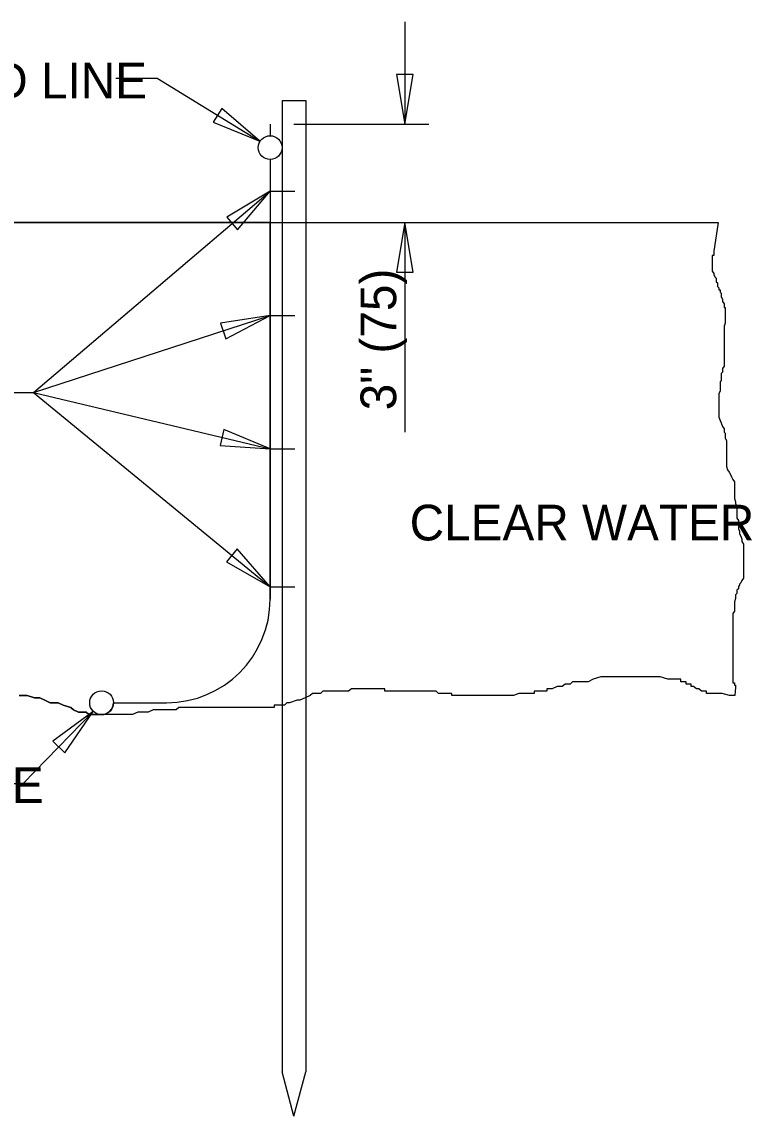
# Model space of a CAD drawing. Extents: x 2 to 16.3, y 0.2 to 10.
# Drawn here: x 3.897 to 5.739, y 7.098 to 9.856 of the extents above; entities that cross this region are included whole.
import ezdxf

# ---------------------------------------------------------------- set-up
doc = ezdxf.new("R2010")
doc.units = 0
for name, color, linetype in [('SD_P_Dimension Lines', 7, 'Continuous'), ('SD_P_Dimension Text', 7, 'Continuous'), ('SD_P_Prop Object Lines', 7, 'Continuous'), ('SD_P_Shading', 7, 'Continuous')]:
    doc.layers.add(name, color=color, linetype=linetype)

msp = doc.modelspace()

# ---------------------------------------------------------------- linework, layer by layer
at = {"layer": 'SD_P_Dimension Lines'}
for p, q in [((4.863, 9.856), (4.863, 9.598)), ((4.134, 9.714), (4.238, 9.714)), ((4.238, 9.714), (4.497, 9.555)), ((4.842, 9.723), (4.863, 9.598)), ((4.884, 9.723), (4.842, 9.723)), ((4.863, 9.598), (4.884, 9.723)), ((4.401, 9.638), (4.379, 9.603)), ((4.497, 9.555), (4.401, 9.638)), ((4.379, 9.603), (4.497, 9.555)), ((4.583, 9.598), (4.923, 9.598)), ((3.926, 8.922), (4.523, 9.429)), ((4.523, 9.429), (4.414, 9.364)), ((4.441, 9.332), (4.523, 9.429)), ((4.414, 9.364), (4.441, 9.332)), ((4.863, 9.35), (4.842, 9.225)), ((4.863, 9.35), (4.863, 8.822)), ((4.884, 9.225), (4.863, 9.35)), ((4.842, 9.225), (4.884, 9.225)), ((3.926, 8.922), (4.523, 9.116)), ((4.523, 9.116), (4.398, 9.097)), ((4.411, 9.057), (4.523, 9.116)), ((4.398, 9.097), (4.411, 9.057)), ((3.731, 8.922), (3.926, 8.922)), ((3.926, 8.922), (4.523, 8.78)), ((3.926, 8.922), (4.523, 8.432)), ((4.406, 8.829), (4.397, 8.788)), ((4.523, 8.78), (4.406, 8.829)), ((4.397, 8.788), (4.523, 8.78)), ((4.44, 8.528), (4.413, 8.495)), ((4.523, 8.432), (4.44, 8.528)), ((4.413, 8.495), (4.523, 8.432)), ((3.9, 7.936), (4.077, 8.118)), ((4.077, 8.118), (3.975, 8.043)), ((4.005, 8.014), (4.077, 8.118)), ((3.975, 8.043), (4.005, 8.014)), ((3.829, 7.936), (3.9, 7.936))]:
    msp.add_line(p, q, dxfattribs=at)
at = {"layer": 'SD_P_Prop Object Lines'}
for p, q in [((4.553, 9.658), (4.613, 9.658)), ((4.553, 9.658), (4.553, 7.21)), ((4.613, 9.658), (4.613, 7.21)), ((4.523, 9.598), (4.523, 9.569)), ((4.523, 9.509), (4.523, 8.401)), ((4.523, 9.429), (4.585, 9.429)), ((2.021, 9.35), (5.653, 9.35)), ((4.523, 9.116), (4.585, 9.116)), ((4.523, 8.78), (4.585, 8.78)), ((4.523, 8.432), (4.585, 8.432)), ((4.128, 8.14), (4.262, 8.14)), ((4.583, 7.098), (4.553, 7.21)), ((4.583, 7.098), (4.613, 7.21))]:
    msp.add_line(p, q, dxfattribs=at)
for points in [[(5.695, 8.158), (5.689, 8.158), (5.682, 8.158), (5.663, 8.163), (5.65, 8.163), (5.637, 8.163), (5.63, 8.163), (5.624, 8.163), (5.624, 8.169), (5.611, 8.169), (5.604, 8.175), (5.598, 8.175), (5.591, 8.181), (5.585, 8.181), (5.585, 8.187), (5.578, 8.187), (5.572, 8.187), (5.572, 8.193), (5.565, 8.193), (5.559, 8.193), (5.559, 8.199), (5.552, 8.199), (5.539, 8.199), (5.526, 8.199), (5.507, 8.205), (5.494, 8.205), (5.481, 8.205), (5.474, 8.205), (5.461, 8.205), (5.455, 8.205), (5.435, 8.205), (5.422, 8.205), (5.403, 8.205), (5.39, 8.205), (5.383, 8.205), (5.377, 8.205), (5.364, 8.205), (5.357, 8.205), (5.338, 8.199), (5.325, 8.193), (5.319, 8.193), (5.312, 8.193), (5.306, 8.193), (5.299, 8.193), (5.293, 8.193), (5.286, 8.193), (5.28, 8.187), (5.267, 8.187), (5.26, 8.181), (5.254, 8.181), (5.247, 8.181), (5.234, 8.175), (5.228, 8.175), (5.221, 8.175), (5.221, 8.169), (5.215, 8.169), (5.208, 8.169), (5.202, 8.169), (5.195, 8.169), (5.189, 8.169), (5.189, 8.163), (5.182, 8.163), (5.176, 8.163), (5.169, 8.163), (5.156, 8.163), (5.15, 8.163), (5.137, 8.158), (5.117, 8.158), (5.098, 8.158), (5.078, 8.158), (5.059, 8.158), (5.046, 8.158), (5.033, 8.158), (5.02, 8.158), (5.013, 8.158), (5.007, 8.158), (5, 8.158), (4.994, 8.158), (4.987, 8.158), (4.981, 8.158), (4.981, 8.163), (4.974, 8.163), (4.968, 8.163), (4.955, 8.163), (4.948, 8.163), (4.942, 8.169), (4.936, 8.169), (4.929, 8.169), (4.916, 8.169), (4.91, 8.169), (4.897, 8.169), (4.877, 8.169), (4.851, 8.169), (4.832, 8.169), (4.825, 8.169), (4.819, 8.169), (4.812, 8.169), (4.812, 8.175), (4.806, 8.175), (4.793, 8.175), (4.786, 8.175)], [(4.786, 8.175), (4.78, 8.175), (4.767, 8.175), (4.754, 8.175), (4.741, 8.175), (4.728, 8.175), (4.721, 8.169), (4.715, 8.169), (4.702, 8.169), (4.695, 8.169), (4.689, 8.169), (4.682, 8.169), (4.676, 8.169), (4.669, 8.169), (4.656, 8.169), (4.65, 8.163), (4.643, 8.163), (4.63, 8.163), (4.624, 8.158), (4.611, 8.152), (4.598, 8.146), (4.591, 8.146), (4.572, 8.14), (4.565, 8.14), (4.559, 8.134), (4.552, 8.134), (4.546, 8.134), (4.539, 8.134), (4.533, 8.134), (4.533, 8.128), (4.52, 8.128), (4.507, 8.128), (4.501, 8.128), (4.488, 8.128), (4.475, 8.128), (4.455, 8.128), (4.436, 8.128), (4.416, 8.128), (4.397, 8.128), (4.384, 8.128), (4.371, 8.128), (4.364, 8.128), (4.351, 8.128), (4.338, 8.128), (4.325, 8.128), (4.306, 8.128), (4.293, 8.128), (4.286, 8.122), (4.273, 8.122), (4.267, 8.122), (4.26, 8.122), (4.241, 8.122), (4.228, 8.122), (4.215, 8.116), (4.202, 8.116), (4.189, 8.116), (4.176, 8.11), (4.169, 8.11), (4.156, 8.11), (4.143, 8.11), (4.118, 8.11), (4.105, 8.11), (4.092, 8.11), (4.079, 8.11), (4.072, 8.11), (4.066, 8.11), (4.059, 8.116), (4.053, 8.116), (4.04, 8.116), (4.027, 8.122), (4.02, 8.128), (4.001, 8.134), (3.988, 8.14), (3.968, 8.14), (3.955, 8.146), (3.942, 8.152), (3.929, 8.152), (3.91, 8.158), (3.897, 8.158), (3.89, 8.158)]]:
    msp.add_lwpolyline(points, dxfattribs=at)
for centre in [(4.523, 9.539), (4.098, 8.14)]:
    msp.add_circle(centre, 0.03, dxfattribs=at)
msp.add_arc((4.262, 8.401), 0.261, 270, 360, dxfattribs=at)
at = {"layer": 'SD_P_Shading'}
for p, q in [((4.523, 9.35), (2.021, 9.35)), ((4.523, 8.401), (4.523, 9.35)), ((4.523, 8.401), (4.523, 9.35)), ((4.523, 9.35), (5.653, 9.35)), ((4.128, 8.14), (4.262, 8.14)), ((4.128, 8.14), (4.262, 8.14))]:
    msp.add_line(p, q, dxfattribs=at)
for points in [[(5.653, 9.35), (5.642, 9.278), (5.642, 9.275), (5.642, 9.272), (5.642, 9.27), (5.642, 9.267), (5.638, 9.267), (5.638, 9.264), (5.638, 9.261), (5.638, 9.258), (5.638, 9.255), (5.638, 9.252), (5.638, 9.249), (5.638, 9.246), (5.638, 9.243), (5.638, 9.24), (5.638, 9.234), (5.638, 9.231), (5.638, 9.228), (5.642, 9.222), (5.642, 9.219), (5.645, 9.213), (5.648, 9.21), (5.648, 9.207), (5.648, 9.204), (5.648, 9.201), (5.651, 9.198), (5.651, 9.192), (5.651, 9.189), (5.655, 9.186), (5.655, 9.183), (5.655, 9.181), (5.658, 9.181), (5.658, 9.175), (5.661, 9.172), (5.661, 9.169), (5.661, 9.163), (5.664, 9.157), (5.664, 9.151), (5.668, 9.145), (5.668, 9.142), (5.668, 9.139), (5.668, 9.136), (5.671, 9.136), (5.671, 9.133), (5.671, 9.13), (5.671, 9.127), (5.671, 9.124), (5.671, 9.118), (5.671, 9.112), (5.671, 9.106), (5.671, 9.097), (5.668, 9.089), (5.668, 9.08), (5.668, 9.074), (5.668, 9.062), (5.668, 9.056), (5.668, 9.05), (5.668, 9.044), (5.668, 9.038), (5.668, 9.032), (5.668, 9.026), (5.668, 9.02), (5.668, 9.017), (5.668, 9.011), (5.668, 9.005), (5.668, 8.997), (5.668, 8.994), (5.668, 8.988), (5.664, 8.982), (5.664, 8.976), (5.664, 8.973), (5.661, 8.97), (5.661, 8.964), (5.661, 8.961), (5.661, 8.958), (5.661, 8.955), (5.661, 8.952), (5.658, 8.949), (5.658, 8.94), (5.658, 8.934), (5.658, 8.928), (5.658, 8.925), (5.655, 8.919), (5.655, 8.916), (5.655, 8.911), (5.655, 8.905), (5.655, 8.902), (5.655, 8.899), (5.655, 8.896), (5.655, 8.893), (5.655, 8.89), (5.655, 8.887), (5.655, 8.878), (5.655, 8.875), (5.655, 8.866), (5.655, 8.86), (5.658, 8.851), (5.661, 8.845), (5.664, 8.836), (5.668, 8.83)], [(5.668, 8.83), (5.668, 8.822), (5.671, 8.819), (5.671, 8.813), (5.671, 8.807), (5.674, 8.801), (5.674, 8.798), (5.674, 8.795), (5.674, 8.792), (5.674, 8.786), (5.674, 8.78), (5.674, 8.771), (5.674, 8.765), (5.674, 8.759), (5.674, 8.753), (5.674, 8.747), (5.674, 8.741), (5.674, 8.735), (5.677, 8.727), (5.681, 8.721), (5.684, 8.715), (5.687, 8.709), (5.69, 8.703), (5.694, 8.697), (5.694, 8.694), (5.694, 8.691), (5.694, 8.688), (5.694, 8.685), (5.694, 8.679), (5.694, 8.673), (5.694, 8.67), (5.694, 8.664), (5.694, 8.655), (5.697, 8.646), (5.697, 8.641), (5.7, 8.635), (5.7, 8.629), (5.7, 8.623), (5.7, 8.62), (5.7, 8.617), (5.7, 8.611), (5.7, 8.608), (5.7, 8.605), (5.704, 8.599), (5.704, 8.593), (5.704, 8.584), (5.704, 8.578), (5.707, 8.572), (5.707, 8.566), (5.71, 8.56), (5.713, 8.552), (5.713, 8.546), (5.717, 8.54), (5.717, 8.534), (5.717, 8.528), (5.717, 8.522), (5.717, 8.516), (5.717, 8.51), (5.717, 8.504), (5.717, 8.498), (5.717, 8.495), (5.717, 8.489), (5.717, 8.486), (5.717, 8.48), (5.717, 8.474), (5.717, 8.468), (5.717, 8.463), (5.717, 8.46), (5.717, 8.454), (5.713, 8.448), (5.71, 8.442), (5.707, 8.439), (5.707, 8.436), (5.704, 8.433), (5.704, 8.427), (5.7, 8.424), (5.7, 8.415), (5.697, 8.412), (5.697, 8.403), (5.694, 8.394), (5.694, 8.388), (5.694, 8.379), (5.694, 8.371), (5.69, 8.365), (5.69, 8.359), (5.69, 8.356), (5.69, 8.35), (5.69, 8.344), (5.69, 8.341), (5.69, 8.338), (5.69, 8.329), (5.69, 8.326), (5.69, 8.323), (5.69, 8.32), (5.69, 8.317), (5.69, 8.311), (5.69, 8.308), (5.69, 8.305), (5.69, 8.302), (5.69, 8.296), (5.69, 8.287)], [(5.69, 8.287), (5.69, 8.285), (5.69, 8.282), (5.69, 8.279), (5.69, 8.273), (5.69, 8.27), (5.69, 8.267), (5.69, 8.264), (5.69, 8.261), (5.69, 8.255), (5.69, 8.249), (5.69, 8.246), (5.69, 8.243), (5.69, 8.24), (5.69, 8.237), (5.69, 8.234), (5.69, 8.228), (5.69, 8.225), (5.69, 8.222), (5.69, 8.219), (5.69, 8.216), (5.69, 8.213), (5.69, 8.21), (5.69, 8.207), (5.69, 8.204), (5.69, 8.201), (5.69, 8.198), (5.69, 8.196), (5.69, 8.193), (5.69, 8.19), (5.694, 8.19), (5.694, 8.187), (5.694, 8.184), (5.697, 8.184), (5.697, 8.181), (5.697, 8.178), (5.695, 8.158), (5.695, 8.158)], [(5.695, 8.158), (5.689, 8.158), (5.682, 8.158), (5.663, 8.163), (5.65, 8.163), (5.637, 8.163), (5.63, 8.163), (5.624, 8.163), (5.624, 8.169), (5.611, 8.169), (5.604, 8.175), (5.598, 8.175), (5.591, 8.181), (5.585, 8.181), (5.585, 8.187), (5.578, 8.187), (5.572, 8.187), (5.572, 8.193), (5.565, 8.193), (5.559, 8.193), (5.559, 8.199), (5.552, 8.199), (5.539, 8.199), (5.526, 8.199), (5.507, 8.205), (5.494, 8.205), (5.481, 8.205), (5.474, 8.205), (5.461, 8.205), (5.455, 8.205), (5.435, 8.205), (5.422, 8.205), (5.403, 8.205), (5.39, 8.205), (5.383, 8.205), (5.377, 8.205), (5.364, 8.205), (5.357, 8.205), (5.338, 8.199), (5.325, 8.193), (5.319, 8.193), (5.312, 8.193), (5.306, 8.193), (5.299, 8.193), (5.293, 8.193), (5.286, 8.193), (5.28, 8.187), (5.267, 8.187), (5.26, 8.181), (5.254, 8.181), (5.247, 8.181), (5.234, 8.175), (5.228, 8.175), (5.221, 8.175), (5.221, 8.169), (5.215, 8.169), (5.208, 8.169), (5.202, 8.169), (5.195, 8.169), (5.189, 8.169), (5.189, 8.163), (5.182, 8.163), (5.176, 8.163), (5.169, 8.163), (5.156, 8.163), (5.15, 8.163), (5.137, 8.158), (5.117, 8.158), (5.098, 8.158), (5.078, 8.158), (5.059, 8.158), (5.046, 8.158), (5.033, 8.158), (5.02, 8.158), (5.013, 8.158), (5.007, 8.158), (5, 8.158), (4.994, 8.158), (4.987, 8.158), (4.981, 8.158), (4.981, 8.163), (4.974, 8.163), (4.968, 8.163), (4.955, 8.163), (4.948, 8.163), (4.942, 8.169), (4.936, 8.169), (4.929, 8.169), (4.916, 8.169), (4.91, 8.169), (4.897, 8.169), (4.877, 8.169), (4.851, 8.169), (4.832, 8.169), (4.825, 8.169), (4.819, 8.169), (4.812, 8.169), (4.812, 8.175), (4.806, 8.175), (4.793, 8.175), (4.786, 8.175)], [(4.786, 8.175), (4.78, 8.175), (4.767, 8.175), (4.754, 8.175), (4.741, 8.175), (4.728, 8.175), (4.721, 8.169), (4.715, 8.169), (4.702, 8.169), (4.695, 8.169), (4.689, 8.169), (4.682, 8.169), (4.676, 8.169), (4.669, 8.169), (4.656, 8.169), (4.65, 8.163), (4.643, 8.163), (4.63, 8.163), (4.624, 8.158), (4.611, 8.152), (4.598, 8.146), (4.591, 8.146), (4.572, 8.14), (4.565, 8.14), (4.559, 8.134), (4.552, 8.134), (4.546, 8.134), (4.539, 8.134), (4.533, 8.134), (4.533, 8.128), (4.52, 8.128), (4.507, 8.128), (4.501, 8.128), (4.488, 8.128), (4.475, 8.128), (4.455, 8.128), (4.436, 8.128), (4.416, 8.128), (4.397, 8.128), (4.384, 8.128), (4.371, 8.128), (4.364, 8.128), (4.351, 8.128), (4.338, 8.128), (4.325, 8.128), (4.306, 8.128), (4.293, 8.128), (4.286, 8.122), (4.273, 8.122), (4.267, 8.122), (4.26, 8.122), (4.241, 8.122), (4.228, 8.122), (4.215, 8.116), (4.202, 8.116), (4.189, 8.116), (4.176, 8.11), (4.169, 8.11), (4.156, 8.11), (4.143, 8.11), (4.118, 8.11), (4.105, 8.11), (4.098, 8.11)], [(3.89, 8.158), (3.897, 8.158), (3.91, 8.158), (3.929, 8.152), (3.942, 8.152), (3.955, 8.146), (3.968, 8.14), (3.988, 8.14), (4.001, 8.134), (4.02, 8.128), (4.027, 8.122), (4.04, 8.116), (4.053, 8.116), (4.059, 8.116), (4.066, 8.11), (4.072, 8.11), (4.079, 8.11), (4.092, 8.11), (4.098, 8.11)]]:
    msp.add_lwpolyline(points, dxfattribs=at)
for centre, radius, start, end in [((4.262, 8.401), 0.261, 270, 360), ((4.262, 8.401), 0.261, 270, 360), ((4.0972, 8.1407), 0.0308, 271.3972, 358.6028), ((4.0972, 8.1407), 0.0308, 271.3972, 358.6028)]:
    msp.add_arc(centre, radius, start, end, dxfattribs=at)

# ---------------------------------------------------------------- texts
at = {"layer": 'SD_P_Dimension Text'}
for s, p in [('TOP LOAD LINE', (3.303, 9.663)), ('CLEAR WATER', (4.875, 8.549)), ('BOTTOM LOAD LINE', (2.775, 7.887))]:
    msp.add_text(s, height=0.09, dxfattribs=at).set_placement(p)
msp.add_text('3" (75)', height=0.09, rotation=90, dxfattribs=at).set_placement((4.841, 8.877))

doc.saveas('drawing.dxf')
